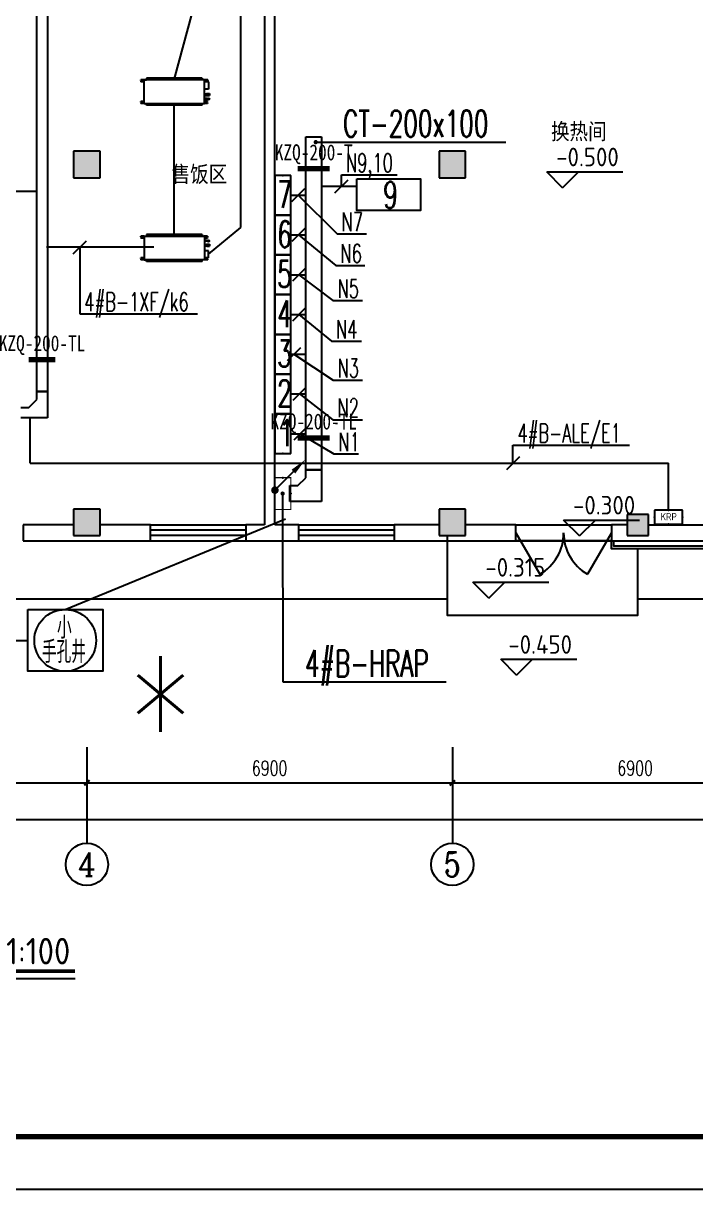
# Model space of a CAD drawing. Extents: x 2350667 to 3185789, y 309667 to 706270.
# Drawn here: x 2392694 to 2405387, y 439114 to 461121 of the extents above; entities that cross this region are included whole.
import ezdxf
from ezdxf.enums import TextEntityAlignment as Align

# ---------------------------------------------------------------- set-up
doc = ezdxf.new("R2010")
doc.units = 0
doc.header["$LTSCALE"] = 1000
for name, color, linetype in [('0-FJPG', 3, 'Continuous'), ('0-底图', 7, 'Continuous'), ('A-ANNO-DIMS', 3, 'Continuous'), ('A-ANNO-IDEN-LEVL', 3, 'Continuous'), ('A-ANNO-TXT', 7, 'Continuous'), ('AXIS', 3, 'Continuous'), ('AXIS_TEXT', 7, 'Continuous'), ('BTTK', 7, 'Continuous'), ('CABLETRAY', 4, 'Continuous'), ('CABLETRAY_DIM', 3, 'Continuous'), ('COLUMN', 255, 'Continuous'), ('D', 7, 'Continuous'), ('DIM-照明', 3, 'Continuous'), ('DIM-箱柜', 7, 'Continuous'), ('E2-楼梯、坡道', 52, 'Continuous'), ('EQUIP-消防', 3, 'Continuous'), ('EQUIP-箱柜', 3, 'Continuous'), ('LWIRE', 4, 'Continuous'), ('M-VRF-EQ', 100, 'Continuous'), ('PUB_DIM', 3, 'Continuous'), ('PUB_HATCH', 8, 'Continuous'), ('PUB_TEXT', 7, 'Continuous'), ('PUB_TITLE', 4, 'Continuous'), ('TEL_SYMB', 3, 'Continuous'), ('TEL_TEXT', 7, 'Continuous'), ('WALL', 2, 'Continuous'), ('WINDOW', 4, 'Continuous'), ('WIRE-照明', 6, 'Continuous'), ('抗震支吊架', 2, 'Continuous'), ('看线', 30, 'Continuous')]:
    doc.layers.add(name, color=color, linetype=linetype)
doc.styles.add('_TCH_AXIS', font='COMPLEX', dxfattribs={"bigfont": 'GBCBIG'})
doc.styles.add('_TEL_DIM', font='SIMPLEX', dxfattribs={"width": 0.8, "height": 3.5, "bigfont": 'HZTXT'})
doc.styles.add('A_DIM_T3', font='SIMPLEX', dxfattribs={"width": 0.7, "bigfont": 'HZ'})
doc.styles.add('COMPLEX', font='COMPLEX')
doc.styles.add('HZ(TK)', font='geniso.shx', dxfattribs={"width": 0.9, "bigfont": 'hztxt.shx'})
doc.styles.add('kzcad', font='', dxfattribs={"width": 0.8})
doc.styles.get("Standard").update_dxf_attribs({"font": 'geniso.shx', "bigfont": 'hztxt.shx'})
doc.styles.add('中西文等高字体', font='tssdeng.shx', dxfattribs={"width": 0.8, "bigfont": 'tssdchn.shx'})
doc.styles.get('kzcad').set_extended_font_data('SimSun')
doc.dimstyles.new('_TCH_ARCH&&100', dxfattribs={"dimtxt": 280, "dimasz": 100, "dimexe": 250, "dimexo": 300, "dimgap": 135, "dimtad": 1, "dimdec": 0, "dimzin": 0, "dimdsep": 46, "dimtxsty": 'A_DIM_T3', "dimblk": 'ARCHTICK', "dimcen": 0.09, "dimclrt": 7, "dimazin": 2, "dimtfac": 1, "dimtdec": 0, "dimtix": 1, "dimtmove": 2, "dimatfit": 3, "dimfxl": 150, "dimtolj": 1, "dimtzin": 0, "dimarcsym": 0})

# ---------------------------------------------------------------- blocks, each defined once
blk = doc.blocks.new('vhtemplate_2020年新竖式图框_A1')
at = {"layer": 'PUB_TITLE', "color": 7}
blk.add_lwpolyline([(0, 594), (841, 594), (841, 0), (0, 0)], close=True, dxfattribs=at)
at = {"layer": 'PUB_TITLE', "const_width": 1}
blk.add_lwpolyline([(25, 10), (831, 10), (831, 584), (25, 584)], close=True, dxfattribs=at)
at = {"layer": 'BTTK', "color": 4, "style": 'HZ(TK)', "width": 0.9}
for tag, p in [('合作单位', (796, 511.5)), ('建设单位', (796, 209.5)), ('工程名称', (796, 176.5)), ('子项名称', (806, 160)), ('图纸名称', (796, 141))]:
    blk.add_attdef(tag, text='', height=3.5, dxfattribs=at).set_placement(p, align=Align.MIDDLE_CENTER)
for tag, p in [('注册证书号', (808.5, 309.01)), ('注册印章号', (808.5, 301.01)), ('设计号', (806, 193)), ('图别', (789.75, 34)), ('图号', (822.25, 34)), ('版本号', (789.75, 26)), ('日期', (822.25, 26))]:
    blk.add_attdef(tag, text='', height=3.5, dxfattribs=at).set_placement(p, align=Align.MIDDLE)
blk = doc.blocks.new('$equip_U$00000177(WIN7-PC-dian)')
at = {"const_width": 0.04}
blk.add_lwpolyline([(-0.6, 0.6), (0.6, 0.6), (0.6, 0), (-0.6, 0)], close=True, dxfattribs=at)
for p in [(0, 0.6), (-0.6, 0.3), (0, 0), (0.6, 0.3)]:
    blk.add_point(p)
at = {"color": 7, "style": '_TEL_DIM', "flags": 1}
for tag in ['A', 'REMARK']:
    blk.add_attdef(tag, text='', height=0.00002, dxfattribs=at).set_placement((0, 0), align=Align.MIDDLE_CENTER)
blk = doc.blocks.new('A$C74FB5005')
at = {"layer": 'WIRE-照明'}
blk.add_lwpolyline([(0, 1167), (1417, 1167), (1417, 0), (0, 0)], close=True, dxfattribs=at)
blk.add_circle((708, 583), 583, dxfattribs=at)
at = {"layer": 'BTTK', "style": '中西文等高字体', "width": 0.7}
for s, height, p in [('小', 417, (552, 618)), ('手孔井', 416.7, (267, 158))]:
    blk.add_text(s, height=height, dxfattribs=at).set_placement(p)
blk = doc.blocks.new('ghjgjh')
at = {"layer": 'WIRE-照明'}
for p, q in [((2317842, -36914), (2317842, -40013)), ((2337403, -40013), (2341558, -38303)), ((2318539, -40597), (2336695, -40597))]:
    blk.add_line(p, q, dxfattribs=at)
for p in [(2317123, -41180), (2336695, -41180)]:
    blk.add_blockref('A$C74FB5005', p, dxfattribs=at)
at = {"layer": 'D', "style": '_TEL_DIM', "width": 0.8}
for p in [(2318942, -43395), (2338514, -43395)]:
    blk.add_text('*', height=2500, dxfattribs=at).set_placement(p)
blk = doc.blocks.new('$TelecSys$00000079')
for p, q in [((0.7, 0.7), (0, 0)), ((0.104, 0.104), (0.104, 0.104)), ((-0.104, -0.104), (-0.104, -0.104))]:
    blk.add_line(p, q)
at = {"const_width": 0.142}
blk.add_lwpolyline([(-0.071, 0, 1), (0.071, 0, 1)], format="xyb", close=True, dxfattribs=at)
blk.add_solid([(0.63, 0.77), (0.77, 0.63), (1.15, 1.15)])
at = {"width": 0.8, "flags": 9}
blk.add_attdef('A', (0, 0), '', height=0.00002, dxfattribs=at)
blk = doc.blocks.new('MDV-D71T2')
at = {"extrusion": (0, 0, -1)}
for p, q in [((2794522, 2676021), (2794462, 2676021)), ((2794462, 2676009), (2794462, 2676021)), ((2794462, 2676016), (2794466, 2676016)), ((2794502, 2676009), (2794462, 2676009)), ((2794502, 2675997), (2794462, 2675997)), ((2794462, 2675997), (2794462, 2675986)), ((2794462, 2675991), (2794466, 2675991)), ((2794522, 2675986), (2794462, 2675986)), ((2794466, 2676009), (2794466, 2676021)), ((2794466, 2675997), (2794466, 2675986)), ((2794522, 2675576), (2794522, 2676022)), ((2795660, 2676024), (2794524, 2676024)), ((2794526, 2676024), (2794567, 2676024)), ((2794526, 2676024), (2794537, 2676024)), ((2795660, 2676024), (2794527, 2676024)), ((2795620, 2676055), (2794567, 2676055)), ((2795620, 2676055), (2795620, 2676025)), ((2795662, 2675576), (2795662, 2676022)), ((2795723, 2675986), (2795662, 2675986)), ((2795724, 2676021), (2795664, 2676021)), ((2795724, 2676009), (2795684, 2676009)), ((2795724, 2675997), (2795684, 2675997)), ((2795721, 2676009), (2795721, 2676021)), ((2795724, 2676016), (2795721, 2676016)), ((2795721, 2675997), (2795721, 2675986)), ((2795724, 2675991), (2795721, 2675991)), ((2795724, 2676021), (2795724, 2676009)), ((2795724, 2675997), (2795724, 2675986)), ((2795741, 2675986), (2795741, 2675850)), ((2795662, 2675758), (2795671, 2675758)), ((2795662, 2675732), (2795671, 2675732)), ((2795722, 2675671), (2795662, 2675671)), ((2795671, 2675731), (2795671, 2675759)), ((2795671, 2675759), (2795704, 2675759)), ((2795671, 2675731), (2795704, 2675731)), ((2795707, 2675726), (2795707, 2675764)), ((2795707, 2675764), (2795755, 2675764)), ((2795707, 2675726), (2795755, 2675726)), ((2795722, 2675671), (2795722, 2675655)), ((2795728, 2675673), (2795728, 2675654)), ((2795728, 2675673), (2795739, 2675673)), ((2795728, 2675670), (2795739, 2675670)), ((2795728, 2675660), (2795739, 2675660)), ((2795739, 2675673), (2795739, 2675654)), ((2795739, 2675669), (2795741, 2675669)), ((2795739, 2675658), (2795741, 2675658)), ((2795741, 2675672), (2795741, 2675671)), ((2795741, 2675655), (2795741, 2675671)), ((2795750, 2675673), (2795742, 2675673)), ((2795750, 2675670), (2795742, 2675670)), ((2795750, 2675660), (2795742, 2675660)), ((2795752, 2675671), (2795751, 2675672)), ((2795752, 2675655), (2795752, 2675671)), ((2795752, 2675671), (2795756, 2675669)), ((2795752, 2675655), (2795756, 2675657)), ((2795755, 2675726), (2795755, 2675764)), ((2795755, 2675764), (2795755, 2675726)), ((2795755, 2675764), (2795757, 2675764)), ((2795755, 2675764), (2795755, 2675764)), ((2795756, 2675669), (2795756, 2675657)), ((2795757, 2675726), (2795757, 2675764)), ((2795757, 2675764), (2795758, 2675764)), ((2795758, 2675764), (2795758, 2675726)), ((2794522, 2675613), (2794462, 2675613)), ((2794462, 2675602), (2794462, 2675613)), ((2794462, 2675608), (2794466, 2675608)), ((2794502, 2675602), (2794462, 2675602)), ((2794502, 2675590), (2794462, 2675590)), ((2794462, 2675590), (2794462, 2675578)), ((2794462, 2675583), (2794466, 2675583)), ((2794522, 2675578), (2794462, 2675578)), ((2794466, 2675602), (2794466, 2675613)), ((2794466, 2675590), (2794466, 2675578)), ((2794524, 2675574), (2795660, 2675574)), ((2794526, 2675574), (2794537, 2675574)), ((2794526, 2675574), (2794567, 2675574)), ((2795620, 2675544), (2794567, 2675544)), ((2795619, 2675574), (2795661, 2675574)), ((2795620, 2675544), (2795620, 2675574)), ((2795661, 2675574), (2795650, 2675574)), ((2795722, 2675655), (2795662, 2675655)), ((2795722, 2675613), (2795662, 2675613)), ((2795722, 2675578), (2795662, 2675578)), ((2795722, 2675602), (2795682, 2675602)), ((2795722, 2675590), (2795682, 2675590)), ((2795719, 2675602), (2795719, 2675613)), ((2795722, 2675608), (2795719, 2675608)), ((2795719, 2675590), (2795719, 2675578)), ((2795722, 2675583), (2795719, 2675583)), ((2795722, 2675602), (2795722, 2675613)), ((2795722, 2675578), (2795722, 2675590)), ((2795728, 2675654), (2795739, 2675654)), ((2795741, 2675654), (2795741, 2675655)), ((2795750, 2675654), (2795742, 2675654)), ((2795752, 2675655), (2795751, 2675654))]:
    blk.add_line(p, q, dxfattribs=at)
for p, q in [((2794567, 2676055), (2794567, 2676024)), ((2795741, 2675986), (2795663, 2675986)), ((2795741, 2675850), (2795662, 2675850)), ((2795662, 2675732), (2795671, 2675732)), ((2795707, 2675764), (2795704, 2675759)), ((2795707, 2675726), (2795704, 2675731)), ((2795722, 2675671), (2795728, 2675673)), ((2795755, 2675726), (2795757, 2675726)), ((2795755, 2675726), (2795755, 2675726)), ((2795757, 2675726), (2795758, 2675726)), ((2795757, 2675663), (2795767, 2675663)), ((2795758, 2675745), (2795768, 2675745)), ((2794567, 2675544), (2794567, 2675574)), ((2795662, 2675655), (2795722, 2675655)), ((2795722, 2675655), (2795728, 2675654)), ((2795728, 2675655), (2795738, 2675655))]:
    blk.add_line(p, q)
for centre, radius, start, end in [((-2794502, 2676003), 6, 90, 270), ((-2795684, 2676003), 6, 270, 90), ((-2795751, 2675663), 6.25, 136.121, 223.879), ((-2794502, 2675596), 6, 90, 270), ((-2795682, 2675596), 6, 270, 90)]:
    blk.add_arc(centre, radius, start, end, dxfattribs=at)
for centre, start, end in [((2794524, 2676022), 90, 180), ((2794524, 2676022), 90, 180), ((2795660, 2676022), 0, 90), ((2794524, 2675576), 180, 270), ((2795660, 2675576), 270, 0)]:
    blk.add_arc(centre, 2, start, end)
for points, knots in [([(2795741, 2675672), (2795741, 2675672), (2795741, 2675672), (2795741, 2675672), (2795741, 2675672), (2795741, 2675672), (2795742, 2675672), (2795742, 2675672), (2795742, 2675672), (2795742, 2675672), (2795742, 2675672), (2795742, 2675672), (2795742, 2675673), (2795742, 2675673), (2795742, 2675673), (2795742, 2675673), (2795742, 2675673), (2795742, 2675673), (2795742, 2675673), (2795742, 2675673), (2795742, 2675673), (2795742, 2675673), (2795742, 2675673), (2795742, 2675673), (2795742, 2675673)], [0, 0, 0, 0, 1, 1, 1, 2, 2, 2, 3, 3, 3, 4, 4, 4, 5, 5, 5, 6, 6, 6, 7, 7, 7, 8, 8, 8, 8]), ([(2795742, 2675670), (2795742, 2675670), (2795742, 2675670), (2795742, 2675670), (2795742, 2675670), (2795742, 2675670), (2795742, 2675670), (2795742, 2675670), (2795742, 2675670), (2795742, 2675670), (2795742, 2675670), (2795742, 2675670), (2795742, 2675670), (2795742, 2675670), (2795742, 2675670), (2795742, 2675670), (2795742, 2675670), (2795741, 2675670), (2795741, 2675670), (2795741, 2675670), (2795741, 2675670), (2795741, 2675670), (2795741, 2675670), (2795741, 2675670), (2795741, 2675670), (2795741, 2675670), (2795741, 2675670), (2795741, 2675670), (2795741, 2675670), (2795741, 2675670), (2795741, 2675670), (2795741, 2675670), (2795741, 2675670), (2795741, 2675670), (2795741, 2675671), (2795741, 2675671), (2795741, 2675671), (2795741, 2675671), (2795741, 2675671), (2795741, 2675671), (2795741, 2675671), (2795741, 2675671), (2795741, 2675671), (2795741, 2675671), (2795741, 2675671), (2795741, 2675671), (2795741, 2675671), (2795741, 2675671), (2795741, 2675671), (2795741, 2675671), (2795741, 2675671), (2795741, 2675671), (2795741, 2675671), (2795741, 2675671), (2795741, 2675671), (2795741, 2675671), (2795741, 2675671), (2795741, 2675671), (2795741, 2675671), (2795741, 2675671), (2795741, 2675671), (2795741, 2675671), (2795741, 2675671), (2795741, 2675671), (2795741, 2675671), (2795741, 2675671), (2795741, 2675671), (2795741, 2675671), (2795741, 2675671), (2795741, 2675671), (2795741, 2675671), (2795741, 2675671), (2795741, 2675672), (2795741, 2675672), (2795741, 2675672), (2795741, 2675672), (2795741, 2675672), (2795741, 2675672), (2795741, 2675672), (2795741, 2675672), (2795741, 2675672), (2795741, 2675672), (2795741, 2675672), (2795741, 2675672), (2795741, 2675672), (2795741, 2675672), (2795741, 2675672), (2795741, 2675672), (2795741, 2675672), (2795741, 2675672), (2795741, 2675672), (2795741, 2675672), (2795741, 2675672), (2795741, 2675672), (2795741, 2675672), (2795741, 2675672), (2795741, 2675672), (2795741, 2675672), (2795741, 2675672), (2795741, 2675672), (2795741, 2675672), (2795741, 2675672), (2795741, 2675672), (2795741, 2675672), (2795741, 2675672), (2795741, 2675672), (2795741, 2675672), (2795741, 2675672), (2795741, 2675672)], [0, 0, 0, 0, 1, 1, 1, 2, 2, 2, 3, 3, 3, 4, 4, 4, 5, 5, 5, 6, 6, 6, 7, 7, 7, 8, 8, 8, 9, 9, 9, 10, 10, 10, 11, 11, 11, 12, 12, 12, 13, 13, 13, 14, 14, 14, 15, 15, 15, 16, 16, 16, 17, 17, 17, 18, 18, 18, 19, 19, 19, 20, 20, 20, 21, 21, 21, 22, 22, 22, 23, 23, 23, 24, 24, 24, 25, 25, 25, 26, 26, 26, 27, 27, 27, 28, 28, 28, 29, 29, 29, 30, 30, 30, 31, 31, 31, 32, 32, 32, 33, 33, 33, 34, 34, 34, 35, 35, 35, 36, 36, 36, 36]), ([(2795742, 2675660), (2795742, 2675660), (2795742, 2675660), (2795742, 2675660), (2795742, 2675660), (2795742, 2675660), (2795742, 2675660), (2795742, 2675660), (2795742, 2675661), (2795742, 2675661), (2795742, 2675661), (2795742, 2675661), (2795742, 2675661), (2795742, 2675661), (2795742, 2675661), (2795742, 2675661), (2795742, 2675661), (2795741, 2675661), (2795741, 2675661), (2795741, 2675661), (2795741, 2675662), (2795741, 2675662), (2795741, 2675662), (2795741, 2675662), (2795741, 2675662), (2795741, 2675662), (2795741, 2675662), (2795741, 2675662), (2795741, 2675662), (2795741, 2675662), (2795741, 2675662), (2795741, 2675662), (2795741, 2675663), (2795741, 2675663), (2795741, 2675663), (2795741, 2675663), (2795741, 2675663), (2795741, 2675663), (2795741, 2675663), (2795741, 2675663), (2795741, 2675663), (2795741, 2675663), (2795741, 2675663), (2795741, 2675663), (2795741, 2675663), (2795741, 2675664), (2795741, 2675664), (2795741, 2675664), (2795741, 2675664), (2795741, 2675664), (2795741, 2675664), (2795741, 2675664), (2795741, 2675664), (2795741, 2675664), (2795741, 2675664), (2795741, 2675664), (2795741, 2675664), (2795741, 2675664), (2795741, 2675665), (2795741, 2675665), (2795741, 2675665), (2795741, 2675665), (2795741, 2675665), (2795741, 2675665), (2795741, 2675665), (2795741, 2675665), (2795741, 2675665), (2795741, 2675665), (2795741, 2675665), (2795741, 2675665), (2795741, 2675665), (2795741, 2675666), (2795741, 2675666), (2795741, 2675666), (2795741, 2675666), (2795741, 2675666), (2795741, 2675666), (2795741, 2675666), (2795741, 2675666), (2795741, 2675666), (2795741, 2675666), (2795741, 2675666), (2795741, 2675666), (2795741, 2675666), (2795741, 2675667), (2795741, 2675667), (2795741, 2675667), (2795741, 2675667), (2795741, 2675667), (2795741, 2675667), (2795741, 2675667), (2795741, 2675667), (2795741, 2675667), (2795741, 2675667), (2795741, 2675667), (2795741, 2675667), (2795741, 2675667), (2795741, 2675668), (2795741, 2675668), (2795741, 2675668), (2795741, 2675668), (2795741, 2675668), (2795741, 2675668), (2795741, 2675668), (2795742, 2675668), (2795742, 2675668), (2795742, 2675668), (2795742, 2675668), (2795742, 2675668), (2795742, 2675669), (2795742, 2675669), (2795742, 2675669), (2795742, 2675669), (2795742, 2675669), (2795742, 2675669), (2795742, 2675669), (2795742, 2675669), (2795742, 2675669), (2795742, 2675669), (2795742, 2675669), (2795742, 2675670)], [0, 0, 0, 0, 1, 1, 1, 2, 2, 2, 3, 3, 3, 4, 4, 4, 5, 5, 5, 6, 6, 6, 7, 7, 7, 8, 8, 8, 9, 9, 9, 10, 10, 10, 11, 11, 11, 12, 12, 12, 13, 13, 13, 14, 14, 14, 15, 15, 15, 16, 16, 16, 17, 17, 17, 18, 18, 18, 19, 19, 19, 20, 20, 20, 21, 21, 21, 22, 22, 22, 23, 23, 23, 24, 24, 24, 25, 25, 25, 26, 26, 26, 27, 27, 27, 28, 28, 28, 29, 29, 29, 30, 30, 30, 31, 31, 31, 32, 32, 32, 33, 33, 33, 34, 34, 34, 35, 35, 35, 36, 36, 36, 37, 37, 37, 38, 38, 38, 39, 39, 39, 40, 40, 40, 40]), ([(2795742, 2675654), (2795742, 2675654), (2795742, 2675654), (2795742, 2675654), (2795742, 2675654), (2795742, 2675654), (2795742, 2675654), (2795742, 2675654), (2795742, 2675654), (2795742, 2675654), (2795742, 2675654), (2795742, 2675654), (2795742, 2675654), (2795742, 2675654), (2795742, 2675654), (2795742, 2675654), (2795742, 2675654), (2795741, 2675655), (2795741, 2675655), (2795741, 2675655), (2795741, 2675655), (2795741, 2675655), (2795741, 2675655), (2795741, 2675655), (2795741, 2675655), (2795741, 2675655), (2795741, 2675655), (2795741, 2675655), (2795741, 2675655), (2795741, 2675655), (2795741, 2675655), (2795741, 2675655), (2795741, 2675655), (2795741, 2675655), (2795741, 2675655), (2795741, 2675655), (2795741, 2675656), (2795741, 2675656), (2795741, 2675656), (2795741, 2675656), (2795741, 2675656), (2795741, 2675656), (2795741, 2675656), (2795741, 2675656), (2795741, 2675656), (2795741, 2675656), (2795741, 2675656), (2795741, 2675656), (2795741, 2675656), (2795741, 2675656), (2795741, 2675656), (2795741, 2675656), (2795741, 2675656), (2795741, 2675656), (2795741, 2675656), (2795741, 2675656), (2795741, 2675657), (2795741, 2675657), (2795741, 2675657), (2795741, 2675657), (2795741, 2675657), (2795741, 2675657), (2795741, 2675657), (2795741, 2675657), (2795741, 2675657), (2795741, 2675657), (2795741, 2675657), (2795741, 2675657), (2795741, 2675657), (2795741, 2675657), (2795741, 2675657), (2795741, 2675657), (2795741, 2675657), (2795741, 2675657), (2795741, 2675657), (2795741, 2675657), (2795741, 2675658), (2795741, 2675658), (2795741, 2675658), (2795741, 2675658), (2795741, 2675658), (2795741, 2675658), (2795741, 2675658), (2795741, 2675658), (2795741, 2675658), (2795741, 2675658), (2795741, 2675658), (2795741, 2675658), (2795741, 2675658), (2795741, 2675658), (2795741, 2675658), (2795741, 2675658), (2795741, 2675658), (2795741, 2675658), (2795741, 2675658), (2795741, 2675658), (2795741, 2675659), (2795741, 2675659), (2795741, 2675659), (2795741, 2675659), (2795741, 2675659), (2795741, 2675659), (2795741, 2675659), (2795741, 2675659), (2795742, 2675659), (2795742, 2675659), (2795742, 2675659), (2795742, 2675659), (2795742, 2675659), (2795742, 2675659), (2795742, 2675659), (2795742, 2675659), (2795742, 2675659), (2795742, 2675659), (2795742, 2675660), (2795742, 2675660), (2795742, 2675660), (2795742, 2675660), (2795742, 2675660), (2795742, 2675660), (2795742, 2675660)], [0, 0, 0, 0, 1, 1, 1, 2, 2, 2, 3, 3, 3, 4, 4, 4, 5, 5, 5, 6, 6, 6, 7, 7, 7, 8, 8, 8, 9, 9, 9, 10, 10, 10, 11, 11, 11, 12, 12, 12, 13, 13, 13, 14, 14, 14, 15, 15, 15, 16, 16, 16, 17, 17, 17, 18, 18, 18, 19, 19, 19, 20, 20, 20, 21, 21, 21, 22, 22, 22, 23, 23, 23, 24, 24, 24, 25, 25, 25, 26, 26, 26, 27, 27, 27, 28, 28, 28, 29, 29, 29, 30, 30, 30, 31, 31, 31, 32, 32, 32, 33, 33, 33, 34, 34, 34, 35, 35, 35, 36, 36, 36, 37, 37, 37, 38, 38, 38, 39, 39, 39, 40, 40, 40, 40]), ([(2795751, 2675672), (2795751, 2675672), (2795751, 2675672), (2795751, 2675672), (2795751, 2675672), (2795751, 2675672), (2795751, 2675672), (2795751, 2675672), (2795751, 2675672), (2795751, 2675672), (2795751, 2675672), (2795751, 2675672), (2795750, 2675673), (2795750, 2675673), (2795750, 2675673), (2795750, 2675673), (2795750, 2675673), (2795750, 2675673), (2795750, 2675673), (2795750, 2675673), (2795750, 2675673), (2795750, 2675673), (2795750, 2675673), (2795750, 2675673), (2795750, 2675673)], [0, 0, 0, 0, 1, 1, 1, 2, 2, 2, 3, 3, 3, 4, 4, 4, 5, 5, 5, 6, 6, 6, 7, 7, 7, 8, 8, 8, 8]), ([(2795750, 2675670), (2795750, 2675670), (2795750, 2675670), (2795750, 2675670), (2795750, 2675670), (2795750, 2675670), (2795750, 2675670), (2795750, 2675670), (2795750, 2675670), (2795750, 2675670), (2795750, 2675670), (2795750, 2675670), (2795750, 2675670), (2795751, 2675670), (2795751, 2675670), (2795751, 2675670), (2795751, 2675670), (2795751, 2675670), (2795751, 2675670), (2795751, 2675670), (2795751, 2675670), (2795751, 2675670), (2795751, 2675670), (2795751, 2675670), (2795751, 2675670), (2795751, 2675670), (2795751, 2675670), (2795751, 2675670), (2795751, 2675670), (2795751, 2675670), (2795751, 2675670), (2795751, 2675670), (2795751, 2675670), (2795751, 2675670), (2795751, 2675671), (2795751, 2675671), (2795751, 2675671), (2795751, 2675671), (2795751, 2675671), (2795751, 2675671), (2795751, 2675671), (2795751, 2675671), (2795751, 2675671), (2795751, 2675671), (2795751, 2675671), (2795751, 2675671), (2795751, 2675671), (2795751, 2675671), (2795751, 2675671), (2795751, 2675671), (2795751, 2675671), (2795751, 2675671), (2795751, 2675671), (2795751, 2675671), (2795751, 2675671), (2795751, 2675671), (2795751, 2675671), (2795751, 2675671), (2795751, 2675671), (2795751, 2675671), (2795751, 2675671), (2795751, 2675671), (2795751, 2675671), (2795751, 2675671), (2795751, 2675671), (2795751, 2675671), (2795751, 2675671), (2795751, 2675671), (2795751, 2675671), (2795751, 2675671), (2795751, 2675671), (2795751, 2675671), (2795751, 2675672), (2795751, 2675672), (2795751, 2675672), (2795751, 2675672), (2795751, 2675672), (2795751, 2675672), (2795751, 2675672), (2795751, 2675672), (2795751, 2675672), (2795751, 2675672), (2795751, 2675672), (2795751, 2675672), (2795751, 2675672), (2795751, 2675672), (2795751, 2675672), (2795751, 2675672), (2795751, 2675672), (2795751, 2675672), (2795751, 2675672), (2795751, 2675672), (2795751, 2675672), (2795751, 2675672), (2795751, 2675672), (2795751, 2675672), (2795751, 2675672), (2795751, 2675672), (2795751, 2675672), (2795751, 2675672), (2795751, 2675672), (2795751, 2675672), (2795751, 2675672), (2795751, 2675672), (2795751, 2675672), (2795751, 2675672), (2795751, 2675672), (2795751, 2675672), (2795751, 2675672)], [0, 0, 0, 0, 1, 1, 1, 2, 2, 2, 3, 3, 3, 4, 4, 4, 5, 5, 5, 6, 6, 6, 7, 7, 7, 8, 8, 8, 9, 9, 9, 10, 10, 10, 11, 11, 11, 12, 12, 12, 13, 13, 13, 14, 14, 14, 15, 15, 15, 16, 16, 16, 17, 17, 17, 18, 18, 18, 19, 19, 19, 20, 20, 20, 21, 21, 21, 22, 22, 22, 23, 23, 23, 24, 24, 24, 25, 25, 25, 26, 26, 26, 27, 27, 27, 28, 28, 28, 29, 29, 29, 30, 30, 30, 31, 31, 31, 32, 32, 32, 33, 33, 33, 34, 34, 34, 35, 35, 35, 36, 36, 36, 36]), ([(2795750, 2675660), (2795750, 2675660), (2795750, 2675660), (2795750, 2675660), (2795750, 2675660), (2795750, 2675660), (2795750, 2675660), (2795750, 2675660), (2795750, 2675661), (2795750, 2675661), (2795750, 2675661), (2795750, 2675661), (2795750, 2675661), (2795751, 2675661), (2795751, 2675661), (2795751, 2675661), (2795751, 2675661), (2795751, 2675661), (2795751, 2675661), (2795751, 2675661), (2795751, 2675662), (2795751, 2675662), (2795751, 2675662), (2795751, 2675662), (2795751, 2675662), (2795751, 2675662), (2795751, 2675662), (2795751, 2675662), (2795751, 2675662), (2795751, 2675662), (2795751, 2675662), (2795751, 2675662), (2795751, 2675663), (2795751, 2675663), (2795751, 2675663), (2795751, 2675663), (2795751, 2675663), (2795751, 2675663), (2795751, 2675663), (2795751, 2675663), (2795751, 2675663), (2795751, 2675663), (2795751, 2675663), (2795751, 2675663), (2795751, 2675663), (2795751, 2675664), (2795751, 2675664), (2795751, 2675664), (2795751, 2675664), (2795751, 2675664), (2795751, 2675664), (2795751, 2675664), (2795751, 2675664), (2795751, 2675664), (2795751, 2675664), (2795751, 2675664), (2795751, 2675664), (2795751, 2675664), (2795751, 2675665), (2795751, 2675665), (2795751, 2675665), (2795751, 2675665), (2795751, 2675665), (2795751, 2675665), (2795751, 2675665), (2795751, 2675665), (2795751, 2675665), (2795751, 2675665), (2795751, 2675665), (2795751, 2675665), (2795751, 2675665), (2795751, 2675666), (2795751, 2675666), (2795751, 2675666), (2795751, 2675666), (2795751, 2675666), (2795751, 2675666), (2795751, 2675666), (2795751, 2675666), (2795751, 2675666), (2795751, 2675666), (2795751, 2675666), (2795751, 2675666), (2795751, 2675666), (2795751, 2675667), (2795751, 2675667), (2795751, 2675667), (2795751, 2675667), (2795751, 2675667), (2795751, 2675667), (2795751, 2675667), (2795751, 2675667), (2795751, 2675667), (2795751, 2675667), (2795751, 2675667), (2795751, 2675667), (2795751, 2675667), (2795751, 2675668), (2795751, 2675668), (2795751, 2675668), (2795751, 2675668), (2795751, 2675668), (2795751, 2675668), (2795751, 2675668), (2795751, 2675668), (2795751, 2675668), (2795751, 2675668), (2795751, 2675668), (2795750, 2675668), (2795750, 2675669), (2795750, 2675669), (2795750, 2675669), (2795750, 2675669), (2795750, 2675669), (2795750, 2675669), (2795750, 2675669), (2795750, 2675669), (2795750, 2675669), (2795750, 2675669), (2795750, 2675669), (2795750, 2675670)], [0, 0, 0, 0, 1, 1, 1, 2, 2, 2, 3, 3, 3, 4, 4, 4, 5, 5, 5, 6, 6, 6, 7, 7, 7, 8, 8, 8, 9, 9, 9, 10, 10, 10, 11, 11, 11, 12, 12, 12, 13, 13, 13, 14, 14, 14, 15, 15, 15, 16, 16, 16, 17, 17, 17, 18, 18, 18, 19, 19, 19, 20, 20, 20, 21, 21, 21, 22, 22, 22, 23, 23, 23, 24, 24, 24, 25, 25, 25, 26, 26, 26, 27, 27, 27, 28, 28, 28, 29, 29, 29, 30, 30, 30, 31, 31, 31, 32, 32, 32, 33, 33, 33, 34, 34, 34, 35, 35, 35, 36, 36, 36, 37, 37, 37, 38, 38, 38, 39, 39, 39, 40, 40, 40, 40]), ([(2795750, 2675654), (2795750, 2675654), (2795750, 2675654), (2795750, 2675654), (2795750, 2675654), (2795750, 2675654), (2795750, 2675654), (2795750, 2675654), (2795750, 2675654), (2795750, 2675654), (2795750, 2675654), (2795750, 2675654), (2795750, 2675654), (2795751, 2675654), (2795751, 2675654), (2795751, 2675654), (2795751, 2675654), (2795751, 2675655), (2795751, 2675655), (2795751, 2675655), (2795751, 2675655), (2795751, 2675655), (2795751, 2675655), (2795751, 2675655), (2795751, 2675655), (2795751, 2675655), (2795751, 2675655), (2795751, 2675655), (2795751, 2675655), (2795751, 2675655), (2795751, 2675655), (2795751, 2675655), (2795751, 2675655), (2795751, 2675655), (2795751, 2675655), (2795751, 2675655), (2795751, 2675656), (2795751, 2675656), (2795751, 2675656), (2795751, 2675656), (2795751, 2675656), (2795751, 2675656), (2795751, 2675656), (2795751, 2675656), (2795751, 2675656), (2795751, 2675656), (2795751, 2675656), (2795751, 2675656), (2795751, 2675656), (2795751, 2675656), (2795751, 2675656), (2795751, 2675656), (2795751, 2675656), (2795751, 2675656), (2795751, 2675656), (2795751, 2675656), (2795751, 2675657), (2795751, 2675657), (2795751, 2675657), (2795751, 2675657), (2795751, 2675657), (2795751, 2675657), (2795751, 2675657), (2795751, 2675657), (2795751, 2675657), (2795751, 2675657), (2795751, 2675657), (2795751, 2675657), (2795751, 2675657), (2795751, 2675657), (2795751, 2675657), (2795751, 2675657), (2795751, 2675657), (2795751, 2675657), (2795751, 2675657), (2795751, 2675657), (2795751, 2675658), (2795751, 2675658), (2795751, 2675658), (2795751, 2675658), (2795751, 2675658), (2795751, 2675658), (2795751, 2675658), (2795751, 2675658), (2795751, 2675658), (2795751, 2675658), (2795751, 2675658), (2795751, 2675658), (2795751, 2675658), (2795751, 2675658), (2795751, 2675658), (2795751, 2675658), (2795751, 2675658), (2795751, 2675658), (2795751, 2675658), (2795751, 2675658), (2795751, 2675659), (2795751, 2675659), (2795751, 2675659), (2795751, 2675659), (2795751, 2675659), (2795751, 2675659), (2795751, 2675659), (2795751, 2675659), (2795751, 2675659), (2795751, 2675659), (2795751, 2675659), (2795751, 2675659), (2795750, 2675659), (2795750, 2675659), (2795750, 2675659), (2795750, 2675659), (2795750, 2675659), (2795750, 2675659), (2795750, 2675660), (2795750, 2675660), (2795750, 2675660), (2795750, 2675660), (2795750, 2675660), (2795750, 2675660), (2795750, 2675660)], [0, 0, 0, 0, 1, 1, 1, 2, 2, 2, 3, 3, 3, 4, 4, 4, 5, 5, 5, 6, 6, 6, 7, 7, 7, 8, 8, 8, 9, 9, 9, 10, 10, 10, 11, 11, 11, 12, 12, 12, 13, 13, 13, 14, 14, 14, 15, 15, 15, 16, 16, 16, 17, 17, 17, 18, 18, 18, 19, 19, 19, 20, 20, 20, 21, 21, 21, 22, 22, 22, 23, 23, 23, 24, 24, 24, 25, 25, 25, 26, 26, 26, 27, 27, 27, 28, 28, 28, 29, 29, 29, 30, 30, 30, 31, 31, 31, 32, 32, 32, 33, 33, 33, 34, 34, 34, 35, 35, 35, 36, 36, 36, 37, 37, 37, 38, 38, 38, 39, 39, 39, 40, 40, 40, 40]), ([(2795741, 2675654), (2795741, 2675654), (2795741, 2675654), (2795741, 2675654), (2795741, 2675654), (2795741, 2675654), (2795742, 2675654), (2795742, 2675654), (2795742, 2675654), (2795742, 2675654), (2795742, 2675654), (2795742, 2675654), (2795742, 2675654), (2795742, 2675654), (2795742, 2675654), (2795742, 2675654), (2795742, 2675654), (2795742, 2675654), (2795742, 2675654), (2795742, 2675654), (2795742, 2675654), (2795742, 2675654), (2795742, 2675654), (2795742, 2675654), (2795742, 2675654)], [0, 0, 0, 0, 1, 1, 1, 2, 2, 2, 3, 3, 3, 4, 4, 4, 5, 5, 5, 6, 6, 6, 7, 7, 7, 8, 8, 8, 8]), ([(2795751, 2675654), (2795751, 2675654), (2795751, 2675654), (2795751, 2675654), (2795751, 2675654), (2795751, 2675654), (2795751, 2675654), (2795751, 2675654), (2795751, 2675654), (2795751, 2675654), (2795751, 2675654), (2795751, 2675654), (2795750, 2675654), (2795750, 2675654), (2795750, 2675654), (2795750, 2675654), (2795750, 2675654), (2795750, 2675654), (2795750, 2675654), (2795750, 2675654), (2795750, 2675654), (2795750, 2675654), (2795750, 2675654), (2795750, 2675654), (2795750, 2675654)], [0, 0, 0, 0, 1, 1, 1, 2, 2, 2, 3, 3, 3, 4, 4, 4, 5, 5, 5, 6, 6, 6, 7, 7, 7, 8, 8, 8, 8])]:
    blk.add_open_spline(points, degree=3, knots=knots)
blk = doc.blocks.new('A$C416B0EB6')
at = {"layer": '0-FJPG'}
blk.add_blockref('MDV-D71T2', (-2794567, -2676055, -8200), dxfattribs=at)
blk = doc.blocks.new('$equip$00002928')
for p, q in [((-0.75, 0.6), (-0.75, 0)), ((0.75, 0.6), (-0.75, 0.6)), ((0.75, 0), (0.75, 0.6)), ((-0.75, 0), (0.75, 0))]:
    blk.add_line(p, q)
at = {"const_width": 0.04}
blk.add_lwpolyline([(-0.75, 0.6), (-0.75, 0), (0.75, 0), (0.75, 0.6), (-0.75, 0.6), (-0.75, 0)], dxfattribs=at)
for p in [(0, 0.6), (-0.75, 0.3), (0.75, 0.3), (0, 0)]:
    blk.add_point(p)
at = {"color": 7, "style": '_TEL_DIM', "flags": 1}
for tag in ['A', 'REMARK']:
    blk.add_attdef(tag, text='', height=0.00002, dxfattribs=at).set_placement((0, 0), align=Align.MIDDLE_CENTER)
blk = doc.blocks.new('_ArchTick')
at = {"color": 0, "linetype": 'ByBlock', "const_width": 0.4}
blk.add_lwpolyline([(-0.5, -0.5), (0.5, 0.5)], dxfattribs=at)
blk = doc.blocks.new('*D744')
at = {"layer": 'A-ANNO-DIMS', "color": 0, "lineweight": -2, "transparency": 16777216}
for p, q in [((2158744, -29394), (2158744, -30017)), ((2165644, -29394), (2165644, -30017)), ((2158744, -29767), (2165644, -29767))]:
    blk.add_line(p, q, dxfattribs=at)
at = {"layer": 'Defpoints', "color": 0, "transparency": 16777216}
for p in [(2158744, -29094), (2165644, -29094), (2165644, -29767)]:
    blk.add_point(p, dxfattribs=at)
at = {"layer": 'A-ANNO-DIMS', "color": 0, "lineweight": -2, "transparency": 16777216, "xscale": 100, "yscale": 100, "zscale": 100, "rotation": 180}
blk.add_blockref('_ArchTick', (2158744, -29767), dxfattribs=at)
at = {"layer": 'A-ANNO-DIMS', "color": 0, "lineweight": -2, "transparency": 16777216, "xscale": 100, "yscale": 100, "zscale": 100}
blk.add_blockref('_ArchTick', (2165644, -29767), dxfattribs=at)
at = {"layer": 'A-ANNO-DIMS', "color": 7, "transparency": 16777216, "insert": (2162194, -29492), "char_height": 280, "attachment_point": 5, "style": 'A_DIM_T3'}
blk.add_mtext('\\A1;6900', dxfattribs=at)
blk = doc.blocks.new('*D745')
at = {"layer": 'A-ANNO-DIMS', "color": 0, "lineweight": -2, "transparency": 16777216}
for p, q in [((2165644, -29394), (2165644, -30017)), ((2172544, -29394), (2172544, -30017)), ((2165644, -29767), (2172544, -29767))]:
    blk.add_line(p, q, dxfattribs=at)
at = {"layer": 'Defpoints', "color": 0, "transparency": 16777216}
for p in [(2165644, -29094), (2172544, -29094), (2172544, -29767)]:
    blk.add_point(p, dxfattribs=at)
at = {"layer": 'A-ANNO-DIMS', "color": 0, "lineweight": -2, "transparency": 16777216, "xscale": 100, "yscale": 100, "zscale": 100, "rotation": 180}
blk.add_blockref('_ArchTick', (2165644, -29767), dxfattribs=at)
at = {"layer": 'A-ANNO-DIMS', "color": 0, "lineweight": -2, "transparency": 16777216, "xscale": 100, "yscale": 100, "zscale": 100}
blk.add_blockref('_ArchTick', (2172544, -29767), dxfattribs=at)
at = {"layer": 'A-ANNO-DIMS', "color": 7, "transparency": 16777216, "insert": (2169094, -29492), "char_height": 280, "attachment_point": 5, "style": 'A_DIM_T3'}
blk.add_mtext('\\A1;6900', dxfattribs=at)
blk = doc.blocks.new('*D746')
at = {"layer": 'A-ANNO-DIMS', "color": 0, "lineweight": -2, "transparency": 16777216}
for p, q in [((2172544, -29394), (2172544, -30017)), ((2179444, -29394), (2179444, -30017)), ((2172544, -29767), (2179444, -29767))]:
    blk.add_line(p, q, dxfattribs=at)
at = {"layer": 'Defpoints', "color": 0, "transparency": 16777216}
for p in [(2172544, -29094), (2179444, -29094), (2179444, -29767)]:
    blk.add_point(p, dxfattribs=at)
at = {"layer": 'A-ANNO-DIMS', "color": 0, "lineweight": -2, "transparency": 16777216, "xscale": 100, "yscale": 100, "zscale": 100, "rotation": 180}
blk.add_blockref('_ArchTick', (2172544, -29767), dxfattribs=at)
at = {"layer": 'A-ANNO-DIMS', "color": 0, "lineweight": -2, "transparency": 16777216, "xscale": 100, "yscale": 100, "zscale": 100}
blk.add_blockref('_ArchTick', (2179444, -29767), dxfattribs=at)
at = {"layer": 'A-ANNO-DIMS', "color": 7, "transparency": 16777216, "insert": (2175994, -29492), "char_height": 280, "attachment_point": 5, "style": 'A_DIM_T3'}
blk.add_mtext('\\A1;6900', dxfattribs=at)
blk = doc.blocks.new('*D764')
at = {"layer": 'Defpoints', "color": 0, "transparency": 16777216}
for p in [(2142744, -29094), (2179544, -29094), (2179544, -30459)]:
    blk.add_point(p, dxfattribs=at)
at = {"layer": 'PUB_DIM', "color": 0, "lineweight": -2, "transparency": 16777216}
for p, q in [((2142744, -29394), (2142744, -30709)), ((2179544, -29394), (2179544, -30709)), ((2142744, -30459), (2179544, -30459))]:
    blk.add_line(p, q, dxfattribs=at)
at = {"layer": 'PUB_DIM', "color": 0, "lineweight": -2, "transparency": 16777216, "xscale": 100, "yscale": 100, "zscale": 100, "rotation": 180}
blk.add_blockref('_ArchTick', (2142744, -30459), dxfattribs=at)
at = {"layer": 'PUB_DIM', "color": 0, "lineweight": -2, "transparency": 16777216, "xscale": 100, "yscale": 100, "zscale": 100}
blk.add_blockref('_ArchTick', (2179544, -30459), dxfattribs=at)
at = {"layer": 'PUB_DIM', "color": 7, "transparency": 16777216, "insert": (2161144, -30184), "char_height": 280, "attachment_point": 5, "style": 'A_DIM_T3'}
blk.add_mtext('\\A1;36800', dxfattribs=at)
blk = doc.blocks.new('$WINLIB2D$00000001')
at = {"color": 0}
for points in [[(-0.5, 0.5), (-0.5, -0.5)], [(-0.5, 0.5), (0.5, 0.5)], [(0.5, -0.5), (0.5, 0.5)], [(0.5, 0.167), (-0.5, 0.167)], [(0.5, -0.167), (-0.5, -0.167)], [(-0.5, -0.5), (0.5, -0.5)]]:
    blk.add_lwpolyline(points, dxfattribs=at)
blk = doc.blocks.new('$DorLib2D$00000231')
at = {"color": 0}
for p, q in [((-0.5, 0), (-0.25, 0.433)), ((0.5, 0), (0.25, 0.433))]:
    blk.add_line(p, q, dxfattribs=at)
for centre, start, end in [((-0.5, 0), 0, 60), ((0.5, 0), 120, 180)]:
    blk.add_arc(centre, 0.5, start, end, dxfattribs=at)
blk = doc.blocks.new('_AXISO')
blk.add_circle((0, 0), 0.5)
at = {"layer": 'AXIS_TEXT', "style": 'COMPLEX', "width": 1.041667}
blk.add_attdef('A', text='', height=0.56, dxfattribs=at).set_placement((-0.25, -0.28), (0.25, -0.28), align=Align.FIT)
blk = doc.blocks.new('$equip$00002777')
for p, q in [((0.65, 0.65), (-0.65, 0.65)), ((-0.65, 0.65), (-0.65, 0)), ((0.65, 0), (0.65, 0.65)), ((-0.65, 0), (0.65, 0))]:
    blk.add_line(p, q)
at = {"const_width": 0.04}
blk.add_lwpolyline([(-0.65, 0.65), (-0.65, 0), (0.65, 0), (0.65, 0.65), (-0.65, 0.65), (-0.65, 0)], dxfattribs=at)
for p in [(0, 0.65), (-0.65, 0.325), (0, 0), (0.65, 0.325)]:
    blk.add_point(p)
at = {"color": 7}
blk.add_attdef('$TEXT$', text='', height=0.4, dxfattribs=at).set_placement((0.006, 0.343), align=Align.MIDDLE_CENTER)
at = {"color": 7, "flags": 1}
for tag, p in [('A', (0, 0)), ('B', (0.905, 0.246))]:
    blk.add_attdef(tag, text='', height=0.4, dxfattribs=at).set_placement(p, align=Align.MIDDLE_CENTER)
blk = doc.blocks.new('cghch')
at = {"layer": 'PUB_HATCH'}
for points in [[(2165894.1, -18352), (2165894.1, -17852), (2165394.1, -17852), (2165394.1, -18352)], [(2172794.1, -18352), (2172794.1, -17852), (2172294.1, -17852), (2172294.1, -18352)], [(2165894.1, -25102), (2165894.1, -24602), (2165394.1, -24602), (2165394.1, -25102)], [(2172794.1, -25102), (2172794.1, -24602), (2172294.1, -24602), (2172294.1, -25102)], [(2176244.1, -25102), (2176244.1, -24702), (2175844.1, -24702), (2175844.1, -25102)]]:
    blk.add_hatch(color=256, dxfattribs=at).paths.add_polyline_path(points)
blk.add_line((2180744.1, -26302), (2176044.1, -26302))
for points in [[(2179644.1, -21102.4), (2179794.1, -21102.4), (2179794.1, -25352), (2179644.1, -25352), (2175544.4, -25352), (2175544.4, -25202)], [(2179644.1, -21152.4), (2179744.1, -21152.4), (2179744.1, -25302), (2179644.1, -25302), (2175594.4, -25302), (2175594.4, -25202)], [(2172444.1, -26302), (2162444.1, -26302)]]:
    blk.add_lwpolyline(points)
at = {"layer": 'A-ANNO-IDEN-LEVL'}
for p, q in [((2174624.8, -18539.1), (2174324.8, -18239.1)), ((2174324.8, -18239.1), (2175758.8, -18239.1)), ((2174624.8, -18539.1), (2174924.8, -18239.1)), ((2174942.6, -25109), (2174642.6, -24809)), ((2174642.6, -24809), (2176076.5, -24809)), ((2174942.6, -25109), (2175242.6, -24809)), ((2173232.8, -26281.6), (2172932.8, -25981.6)), ((2172932.8, -25981.6), (2174366.8, -25981.6)), ((2173232.8, -26281.6), (2173532.8, -25981.6)), ((2173756.2, -27737.5), (2173456.2, -27437.5)), ((2173456.2, -27437.5), (2174890.1, -27437.5)), ((2173756.2, -27737.5), (2174056.2, -27437.5))]:
    blk.add_line(p, q, dxfattribs=at)
at = {"layer": 'AXIS'}
for p, q in [((2165644.1, -29093.7), (2165644.1, -30907.4)), ((2172544.1, -29093.7), (2172544.1, -30907.4))]:
    blk.add_line(p, q, dxfattribs=at)
at = {"layer": 'COLUMN'}
for p, q in [((2165894.1, -17852), (2165394.1, -17852)), ((2165394.1, -17852), (2165394.1, -18352)), ((2165894.1, -18352), (2165894.1, -17852)), ((2172794.1, -17852), (2172294.1, -17852)), ((2172294.1, -17852), (2172294.1, -18352)), ((2172794.1, -18352), (2172794.1, -17852)), ((2165394.1, -18352), (2165894.1, -18352)), ((2172294.1, -18352), (2172794.1, -18352)), ((2165894.1, -24602), (2165394.1, -24602)), ((2165394.1, -24602), (2165394.1, -25102)), ((2165894.1, -25102), (2165894.1, -24602)), ((2172794.1, -24602), (2172294.1, -24602)), ((2172294.1, -24602), (2172294.1, -25102)), ((2172794.1, -25102), (2172794.1, -24602)), ((2176244.1, -24702), (2175844.1, -24702)), ((2175844.1, -24702), (2175844.1, -25102)), ((2176244.1, -25102), (2176244.1, -24702)), ((2165394.1, -25102), (2165894.1, -25102)), ((2172294.1, -25102), (2172794.1, -25102)), ((2175844.1, -25102), (2176244.1, -25102))]:
    blk.add_line(p, q, dxfattribs=at)
at = {"layer": 'E2-楼梯、坡道'}
blk.add_lwpolyline([(2172444.1, -25102), (2172444.1, -26602), (2176044.1, -26602), (2176044.1, -25352)], dxfattribs=at)
at = {"layer": 'WALL'}
for p, q in [((2168994.1, -12358.1), (2168994.1, -24902)), ((2169194.1, -24902), (2169194.1, -12358.1)), ((2165394.1, -24902), (2164444.1, -24902)), ((2164444.1, -24902), (2164444.1, -25202)), ((2166844.1, -24902), (2165894.1, -24902)), ((2166844.1, -25202), (2166844.1, -24902)), ((2168994.1, -24902), (2168644.1, -24902)), ((2168644.1, -24902), (2168644.1, -25202)), ((2169644.1, -24902), (2169194.1, -24902)), ((2169644.1, -25202), (2169644.1, -24902)), ((2172294.1, -24902), (2171444.1, -24902)), ((2171444.1, -24902), (2171444.1, -25202)), ((2173744.4, -24902), (2172794.1, -24902)), ((2173744.4, -25202), (2173744.4, -24902)), ((2175844.1, -24902), (2175544.4, -24902)), ((2175544.4, -24902), (2175544.4, -25202)), ((2176244.1, -24902), (2179044.1, -24902)), ((2164444.1, -25202), (2165644.1, -25202)), ((2165644.1, -25202), (2166844.1, -25202)), ((2168644.1, -25202), (2169094.1, -25202)), ((2169094.1, -25202), (2169644.1, -25202)), ((2171444.1, -25202), (2172544.1, -25202)), ((2172544.1, -25202), (2173744.4, -25202)), ((2175544.4, -25202), (2176044.1, -25202)), ((2176044.1, -25202), (2179644.1, -25202))]:
    blk.add_line(p, q, dxfattribs=at)
at = {"layer": 'WINDOW'}
blk.add_line((2173744.4, -25202), (2175544.4, -25202), dxfattribs=at)
at = {"layer": '看线'}
blk.add_lwpolyline([(2173744.4, -24902), (2175544.4, -24902), (2175544.4, -25202), (2173744.4, -25202)], close=True, dxfattribs=at)
at = {"layer": 'AXIS'}
ref = blk.add_blockref('_AXISO', (2165644.1, -31307.4), dxfattribs=dict(at, xscale=800, yscale=800, zscale=800))
ref.add_attrib('A', '4', dxfattribs={"layer": 'AXIS_TEXT', "height": 445.4, "style": '_TCH_AXIS'}).set_placement((2165474.4, -31530.1), (2165813.8, -31530.1), align=Align.FIT)
ref = blk.add_blockref('_AXISO', (2172544.1, -31307.4), dxfattribs=dict(at, xscale=800, yscale=800, zscale=800))
ref.add_attrib('A', '5', dxfattribs={"layer": 'AXIS_TEXT', "height": 465.9, "style": '_TCH_AXIS'}).set_placement((2172388.7, -31540.3), (2172699.4, -31540.3), align=Align.FIT)
at = {"layer": 'WINDOW'}
for name, p, xscale, yscale, zscale in [('$WINLIB2D$00000001', (2167744.1, -25052), 1800, -300, 1800), ('$WINLIB2D$00000001', (2170544.1, -25052), 1800, -300, 1800), ('$DorLib2D$00000231', (2174644.4, -25052), -1800, -1800, -1800)]:
    blk.add_blockref(name, p, dxfattribs=dict(at, xscale=xscale, yscale=yscale, zscale=zscale))
at = {"layer": 'A-ANNO-TXT', "color": 7}
for s, p in [('-0.500', (2174503.5, -18134.1)), ('-0.300', (2174821.3, -24704)), ('-0.315', (2173167.3, -25876.6)), ('-0.450', (2173599.9, -27332.5))]:
    blk.add_text(s, height=350, dxfattribs=at).set_placement(p)
at = {"layer": 'PUB_TEXT'}
for s, p in [('换热间', (2174405.3, -17663.5)), ('售饭区', (2167243.3, -18468.9))]:
    blk.add_text(s, height=350, dxfattribs=at).set_placement(p)
at = {"layer": 'A-ANNO-DIMS'}
for p1, p2, picture, middle in [((2158744.1, -29093.7), (2165644.1, -29093.7), '*D744', (2162194.1, -29492.2)), ((2165644.1, -29093.7), (2172544.1, -29093.7), '*D745', (2169094.1, -29492.2)), ((2172544.1, -29093.7), (2179444.1, -29093.7), '*D746', (2175994.1, -29492.2))]:
    dim = blk.add_aligned_dim(p1=p1, p2=p2, distance=-673.6, dimstyle='_TCH_ARCH&&100', dxfattribs=at)
    dim.commit()
    dim.dimension.update_dxf_attribs({"geometry": picture, "text_midpoint": middle})
at = {"layer": 'PUB_DIM'}
dim = blk.add_aligned_dim(p1=(2142744.1, -29093.7), p2=(2179544.1, -29093.7), distance=-1365.2, dimstyle='_TCH_ARCH&&100', dxfattribs=at)
dim.commit()
dim.dimension.update_dxf_attribs({"geometry": '*D764', "text_midpoint": (2161144.1, -30183.9)})

msp = doc.modelspace()

# ---------------------------------------------------------------- linework, layer by layer
at = {"layer": 'CABLETRAY'}
for p, q in [((2392948, 454175), (2392948, 483711)), ((2393148, 483711), (2393148, 454175)), ((2398026, 458977), (2398326, 458977)), ((2398026, 452698), (2398026, 458977)), ((2398326, 458977), (2398326, 452698)), ((2392798, 453875), (2392948, 454025)), ((2393148, 454175), (2392948, 454175)), ((2392948, 454025), (2392948, 454175)), ((2392948, 454175), (2393148, 454175)), ((2393148, 454175), (2393148, 453675)), ((2392648, 453875), (2392798, 453875)), ((2393148, 453675), (2392648, 453675)), ((2398326, 452698), (2398026, 452698)), ((2398026, 452548), (2398026, 452698)), ((2398026, 452698), (2398326, 452698)), ((2398326, 452698), (2398326, 452098)), ((2397876, 452398), (2398026, 452548)), ((2397726, 452098), (2397726, 452398)), ((2397726, 452398), (2397876, 452398)), ((2398326, 452098), (2397726, 452098))]:
    msp.add_line(p, q, dxfattribs=at)
at = {"layer": 'CABLETRAY_DIM'}
for p, q in [((2398215, 458879), (2400135, 458879)), ((2400135, 458879), (2401806, 458879))]:
    msp.add_line(p, q, dxfattribs=at)
at = {"layer": 'CABLETRAY_DIM', "const_width": 40}
msp.add_lwpolyline([(2398195, 458879, 1), (2398235, 458879, 1)], format="xyb", close=True, dxfattribs=at)
at = {"layer": 'DIM-照明'}
for p, q in [((2398004, 458001), (2397757, 457753)), ((2398576, 457920), (2398824, 458168)), ((2398009, 457251), (2397762, 457003)), ((2393636, 456772), (2393884, 457019)), ((2398021, 456501), (2397774, 456253)), ((2398021, 455751), (2397773, 455503)), ((2397926, 455001), (2397678, 454753)), ((2398029, 454251), (2397781, 454003)), ((2398046, 453501), (2397799, 453253)), ((2402061, 452944), (2401813, 452697))]:
    msp.add_line(p, q, dxfattribs=at)
for points in [[(2398700, 458044), (2398700, 458262)], [(2398700, 458262), (2399750, 458262)], [(2397880, 457877), (2398616, 457152)], [(2397886, 457127), (2398595, 456554)], [(2398616, 457152), (2399175, 457152)], [(2393760, 456895), (2393760, 455639)], [(2398595, 456554), (2399143, 456554)], [(2397898, 456377), (2398540, 455890)], [(2398540, 455890), (2399099, 455890)], [(2393760, 455639), (2395983, 455639)], [(2397897, 455627), (2398509, 455123)], [(2398509, 455123), (2399079, 455123)], [(2397802, 454877), (2398541, 454389)], [(2398541, 454389), (2399100, 454389)], [(2397905, 454127), (2398539, 453642)], [(2398539, 453642), (2399098, 453642)], [(2397922, 453377), (2398556, 452996)], [(2401937, 452821), (2401937, 453164)], [(2401937, 453164), (2404139, 453164)], [(2398556, 452996), (2399019, 452996)]]:
    msp.add_lwpolyline(points, dxfattribs=at)
at = {"layer": 'DIM-箱柜'}
for p, q in [((2397589, 452248), (2397591, 448693)), ((2397591, 448693), (2400677, 448693))]:
    msp.add_line(p, q, dxfattribs=at)
at = {"layer": 'DIM-箱柜', "const_width": 40}
msp.add_lwpolyline([(2397589, 452268, 1), (2397589, 452228, 1)], format="xyb", close=True, dxfattribs=at)
at = {"layer": 'EQUIP-箱柜'}
msp.add_lwpolyline([(2398992, 458188), (2400192, 458188), (2400192, 457588), (2398992, 457588)], close=True, dxfattribs=at)
at = {"layer": 'TEL_SYMB', "const_width": 70}
msp.add_lwpolyline([(2387877, 443235), (2393671, 443235)], dxfattribs=at)
at = {"layer": 'TEL_SYMB'}
msp.add_lwpolyline([(2387877, 443095), (2393671, 443095)], dxfattribs=at)
at = {"layer": 'WIRE-照明'}
for p, q in [((2395545, 460055), (2396800, 464702)), ((2396800, 457269), (2396800, 464702)), ((2395545, 457137), (2395545, 459605)), ((2398992, 458044), (2398326, 458044)), ((2387244, 457956), (2392948, 457956)), ((2397744, 457877), (2398026, 457877)), ((2396193, 456763), (2396800, 457269)), ((2397744, 457127), (2398026, 457127)), ((2395157, 456895), (2393131, 456895)), ((2397744, 456377), (2398026, 456377)), ((2397744, 455627), (2398026, 455627)), ((2397744, 454877), (2398026, 454877)), ((2397744, 454127), (2398026, 454127)), ((2392822, 452821), (2392822, 453675)), ((2397744, 453377), (2398026, 453377)), ((2392822, 452821), (2404875, 452821)), ((2404875, 451936), (2404875, 452821))]:
    msp.add_line(p, q, dxfattribs=at)
at = {"layer": '抗震支吊架', "color": 2, "const_width": 100}
for points in [[(2397876, 458377), (2398476, 458377)], [(2392798, 454775), (2393298, 454775)], [(2397876, 453298), (2398476, 453298)]]:
    msp.add_lwpolyline(points, dxfattribs=at)

# ---------------------------------------------------------------- block references
at = {"layer": '0-底图', "xscale": 100, "yscale": 100, "zscale": 100}
msp.add_blockref('vhtemplate_2020年新竖式图框_A1', (2350667, 439114), dxfattribs=at)
at = {"layer": '0-底图'}
for name, p in [('cghch', (228250, 476558)), ('ghjgjh', (56083, 490074))]:
    msp.add_blockref(name, p, dxfattribs=at)
at = {"layer": 'EQUIP-消防'}
ref = msp.add_blockref('$equip$00002777', (2404875, 451673), dxfattribs=dict(at, xscale=405, yscale=405, zscale=405))
ref.add_attrib('$TEXT$', 'KRP', dxfattribs={"layer": '0', "color": 7, "height": 137.7}).set_placement((2404878, 451812), align=Align.MIDDLE_CENTER)
at = {"layer": 'EQUIP-箱柜', "xscale": 500, "yscale": 500, "zscale": 500}
for name, p, rotation in [('$equip$00002928', (2397444, 457877), 270), ('$equip$00002928', (2397444, 457127), 270), ('$equip$00002928', (2397444, 456377), 270), ('$equip$00002928', (2397444, 455627), 270), ('$equip$00002928', (2397444, 454877), 270), ('$equip$00002928', (2397444, 454127), 270), ('$equip$00002928', (2397444, 453377), 270), ('$equip_U$00000177(WIN7-PC-dian)', (2397744, 452248), 90)]:
    msp.add_blockref(name, p, dxfattribs=dict(at, rotation=rotation))
at = {"layer": 'LWIRE', "xscale": 500, "yscale": 500, "zscale": 500}
msp.add_blockref('$TelecSys$00000079', (2397444, 452313), dxfattribs=at)
at = {"layer": 'M-VRF-EQ'}
msp.add_blockref('A$C416B0EB6', (2395018, 460086, 8200), dxfattribs=at)
at = {"layer": 'M-VRF-EQ', "xscale": -1, "rotation": 180}
msp.add_blockref('A$C416B0EB6', (2395018, 456625, 8200), dxfattribs=at)

# ---------------------------------------------------------------- texts
at = {"layer": 'CABLETRAY_DIM', "color": 7, "style": '_TEL_DIM', "width": 0.64}
msp.add_text('CT-200x100', height=500, dxfattribs=at).set_placement((2398730, 458979))
at = {"layer": 'DIM-照明', "color": 7, "style": '_TEL_DIM', "width": 0.64}
for s, p in [('N9,10', (2398787, 458312)), ('N7', (2398703, 457202)), ('N6', (2398682, 456604)), ('N5', (2398628, 455940)), ('4#B-1XF/k6', (2393847, 455689)), ('N4', (2398597, 455173)), ('N3', (2398628, 454439)), ('N2', (2398626, 453692)), ('4#B-ALE/E1', (2402025, 453214)), ('N1', (2398644, 453046))]:
    msp.add_text(s, height=350, dxfattribs=at).set_placement(p)
at = {"layer": 'DIM-箱柜', "color": 7, "style": '_TEL_DIM', "width": 0.64}
msp.add_text('4#B-HRAP', height=500, dxfattribs=at).set_placement((2398013, 448793))
at = {"layer": 'TEL_SYMB', "color": 7}
msp.add_text('1:100', height=500, dxfattribs=at).set_placement((2392370, 443364))
at = {"layer": 'TEL_TEXT', "style": '_TEL_DIM', "width": 0.64}
for s, p in [('7', (2397488, 457640)), ('9', (2399490, 457635)), ('6', (2397488, 456890)), ('5', (2397488, 456140)), ('4', (2397488, 455390)), ('3', (2397488, 454640)), ('2', (2397488, 453890)), ('1', (2397524, 453140))]:
    msp.add_text(s, height=500, dxfattribs=at).set_placement(p)
at = {"layer": '抗震支吊架', "color": 2, "style": 'kzcad', "width": 0.8}
for s, p in [('KZQ-200-T', (2398176, 458537)), ('KZQ-200-TL', (2393048, 454935)), ('KZQ-200-TL', (2398176, 453458))]:
    msp.add_text(s, height=300, rotation=359.8854, dxfattribs=at).set_placement(p, align=Align.CENTER)

doc.saveas('drawing.dxf')
